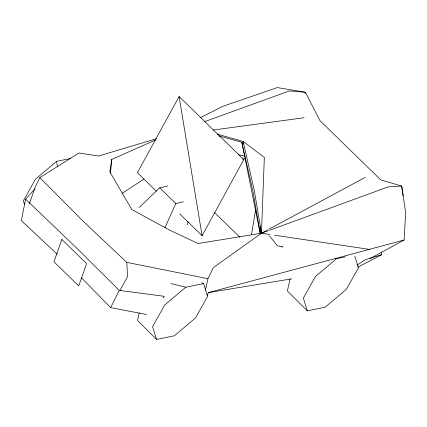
<?xml version="1.0" encoding="UTF-8"?>
<svg xmlns="http://www.w3.org/2000/svg" width="427" height="427" viewBox="0 0 427 427"><rect width="100%" height="100%" fill="white"/><g stroke="black" fill="none" stroke-linecap="round" stroke-linejoin="round"><path stroke-width="0.64" d="M218.725 135.877L241.805 142.234L260.182 233.323L260.379 226.71M205.424 290.136L207.944 278.692L213.254 267.697L261.457 233.227L264.35 157.44L243.166 141.433L217.108 134.131M369.926 258.666L404.134 240.006L405.65 212.577L401.69 186.055L380.777 179.9L319.956 120.644L305.433 92.28L277.337 87.583L222.713 106.376L200.306 117.74M110.428 173.277L111.778 159.394L155.914 139.826M111.778 159.394L109.846 171.889L131.826 209.534L169.663 230.148L198.123 243.513L261.457 233.227L268.316 230.719M251.439 234.797L255.597 209.887M187.469 224.858L188.019 221.586M35.019 188.889L25.604 199.153L21.35 220.626L57.138 254.193M139.213 312.911L137.553 320.517L156.549 339.417L174.344 335.798L195.502 317.95L207.629 296.322L203.62 283.587L201.832 282.706M290.018 278.97L287.392 291.017L307.349 310.851L325.15 307.232L346.302 289.383L358.429 267.756L354.8 256.237M29.388 203.775L35.249 186.941L39.812 177.627L78.915 152.983L98.626 156.02L156.234 138.775M164.977 227.682L175.817 203.514L183.423 201.822M146.466 314.491L110.63 307.611L119.245 290.387L164.288 296.317L163.13 297.897M207.015 295.457L208.568 292.57L404.134 240.006M120.03 290.413L127.518 276.621L126.798 262.375L84.247 222.302L39.812 177.627M179.74 213.943L202.094 235.72L243.79 159.559L179.105 96.545L137.409 172.705L156.437 191.237M139.133 207.517L159.714 187.821L167.95 185.991M70.615 158.497L56.631 161.337L35.473 179.185L23.346 200.813L24.494 204.453M203.62 283.587L185.82 287.206L164.662 305.054L152.54 326.682L156.549 339.417M345.523 256.83L336.625 258.639L315.468 276.488L303.341 298.115L307.349 310.851M121.898 193.57L143.99 179.014M356.977 265.172L365.325 259.771L381.797 254.625L381.306 252.005M243.166 141.433L254.348 190.842L261.457 233.227L267.905 229.753M269.079 229.123L365.282 177.36M357.762 267.222L381.797 254.625M269.565 230.26L388.084 186.909L401.69 186.055L403.157 195.705M204.469 121.7L289.522 90.887L305.433 92.28L305.748 93.55M208.568 292.57L291.801 278.831M213.249 130.027L304.083 117.74M242.467 159.074L245.119 158.876M261.457 233.227L270.019 234.508M274.636 235.202L369.52 249.405M126.798 262.375L207.944 278.692M238.229 154.686L244.746 156.095M170.976 283.549L185.82 287.206M335.35 258.292L336.625 258.639M243.812 143.958L241.805 142.234L252.907 191.184L260.182 233.323M25.604 199.153L77.143 248.535L119.245 290.387M214.653 212.683L239.931 237.305M159.714 187.821L175.817 203.514M81.408 277.737L110.63 307.611M282.017 246.059L282.909 247.03L277.278 245.68L269.48 235.907M179.105 96.545L202.094 235.72M56.631 161.337L57.431 166.525M61.846 239.456L53.951 261.788L78.728 285.925L86.622 263.592L61.846 239.456"/></g></svg>
